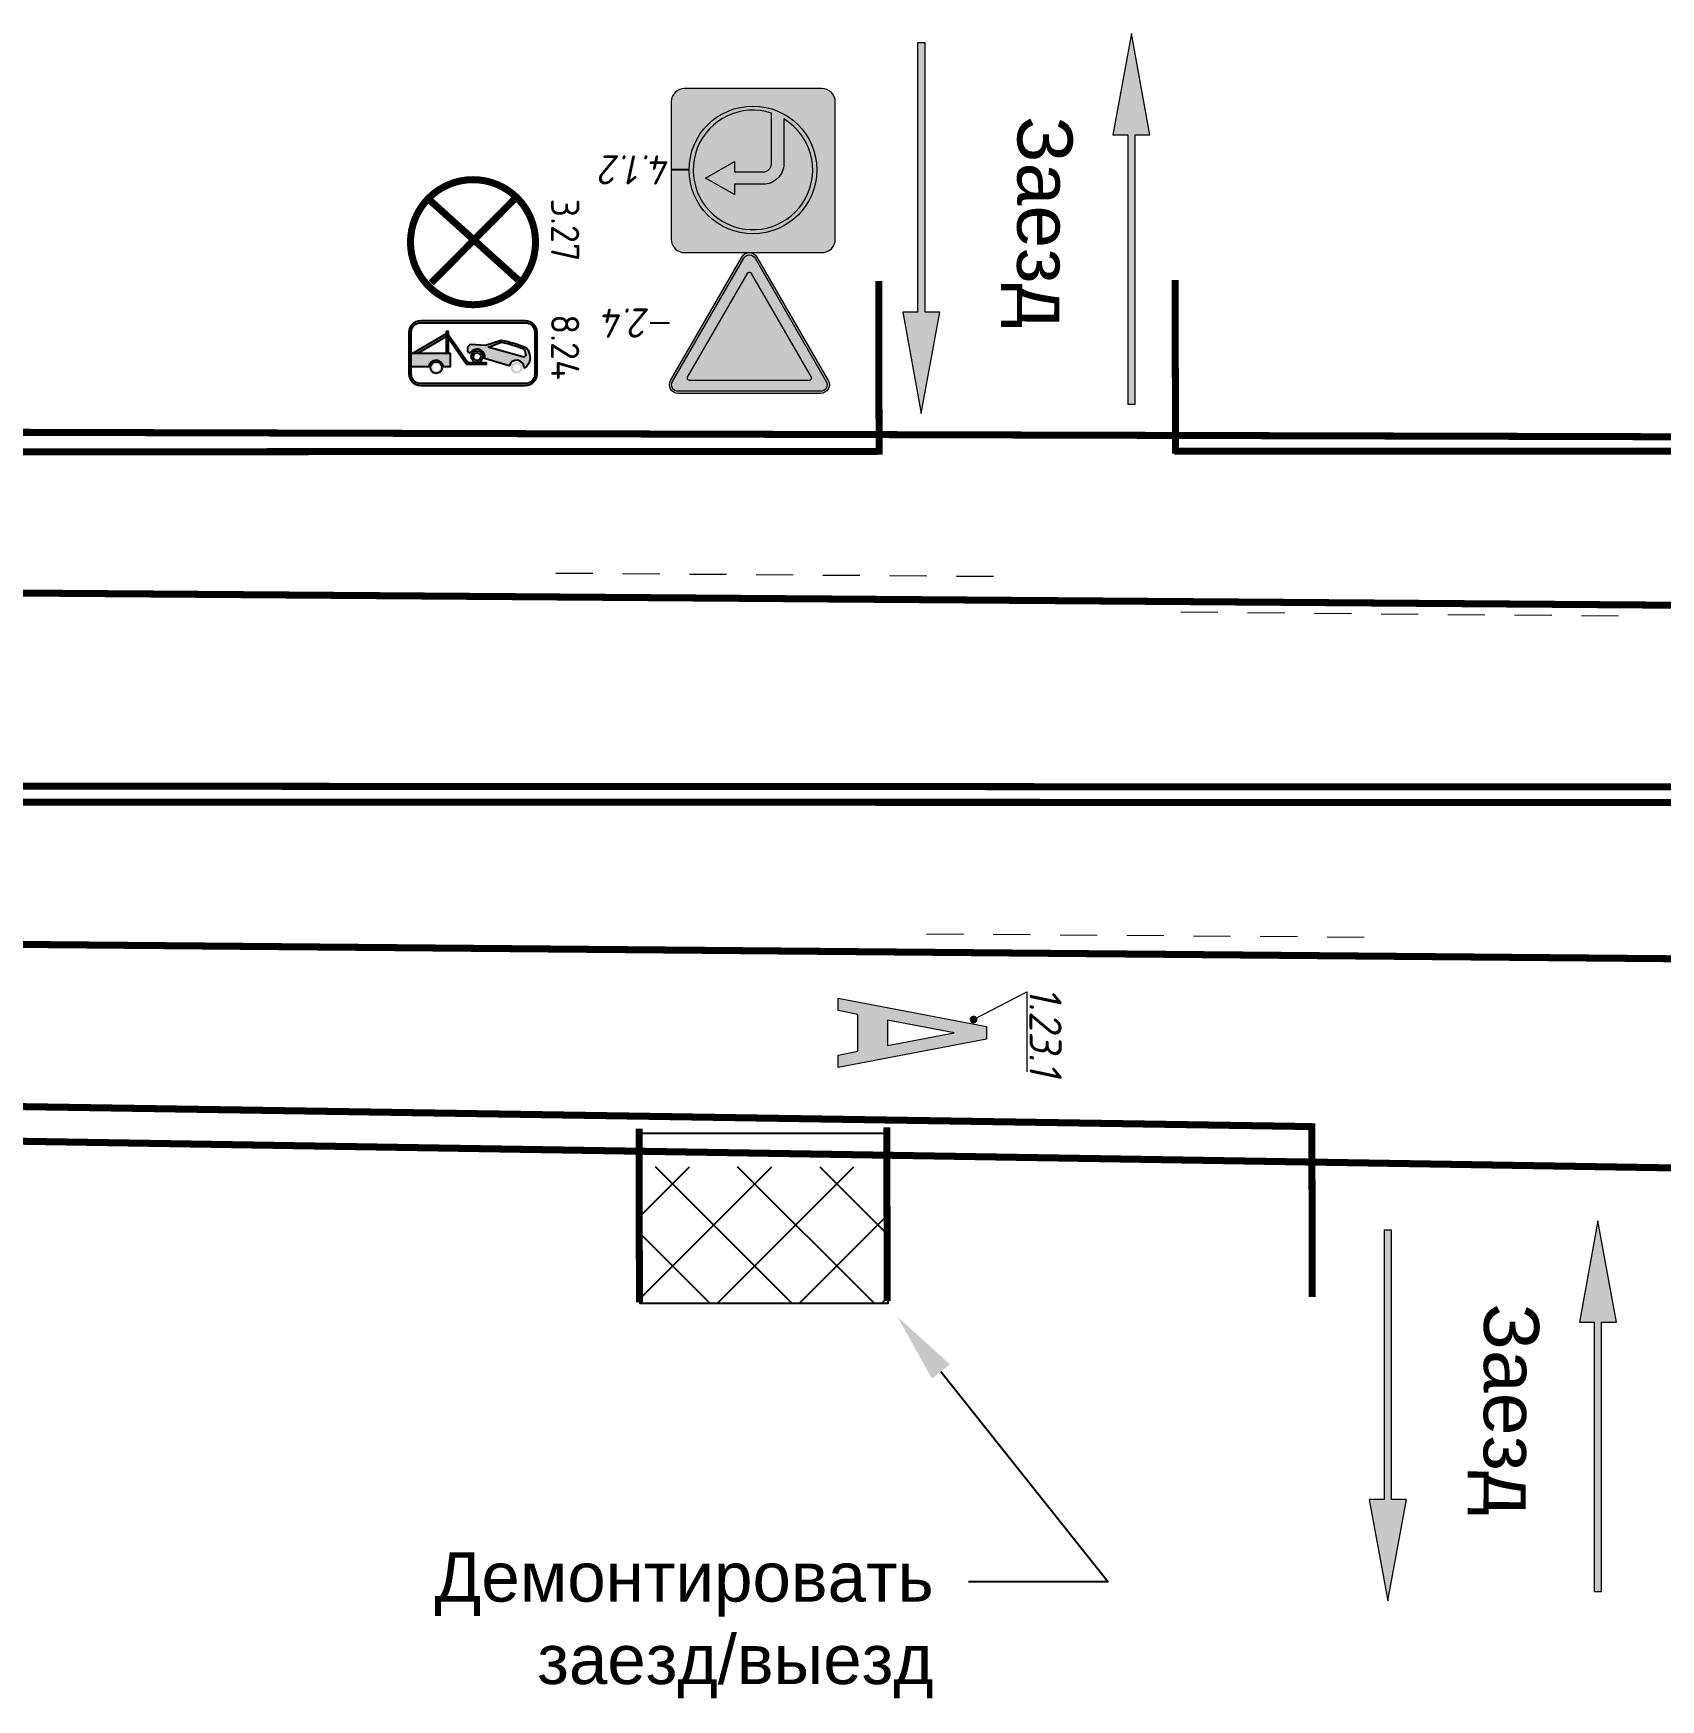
# Model space of a CAD drawing. Header units: millimetres. Extents: x 1734 to 2050, y 1482 to 1843.
# Drawn here: x 1894.04 to 1926.94, y 1806.12 to 1839.82 of the extents above; entities that cross this region are included whole.
import ezdxf
from ezdxf import colors
from ezdxf.entities.mleader import LeaderData, LeaderLine
from ezdxf.enums import TextEntityAlignment as Align
from ezdxf.math import Vec2, Vec3

# ---------------------------------------------------------------- set-up
doc = ezdxf.new("R2010")
doc.units = ezdxf.units.MM
doc.linetypes.add('1.3', pattern=[17.848385, 5.910826, -0.0001, 11.937459])
doc.linetypes.add('JIS_02_0.7', pattern=[1.35, 0.75, -0.6])
for name, color, linetype, lineweight in [('- 01 знаки', 7, 'Continuous', 0), ('знаки', 7, 'Continuous', 0), ('Описание', 7, 'Continuous', 15), ('разметка', 251, 'Continuous', 15)]:
    doc.layers.add(name, color=color, linetype=linetype, lineweight=lineweight)
doc.layers.add('КПЧ', color=9, linetype='Continuous')
doc.layers.add('Разметки', color=7, linetype='Continuous')
doc.styles.add('ROMAND', font='ROMAND.SHX', dxfattribs={"height": 2})
doc.styles.add('SASH', font='simplex8.shx', dxfattribs={"width": 0.9, "oblique": 12})
doc.styles.get("Standard").update_dxf_attribs({"font": 'arial.ttf'})

# ---------------------------------------------------------------- blocks, each defined once
blk = doc.blocks.new('*U8')
at = {"color": 0, "linetype": 'ByBlock', "const_width": 0.12}
blk.add_lwpolyline([(0.037, 0.048, 1), (-0.037, -0.048, 1)], format="xyb", close=True, dxfattribs=at)
at = {"layer": 'разметка', "color": 0}
blk.add_lwpolyline([(0, 0), (-0.868, 1.656), (1.629, 1.656)], dxfattribs=at)
at = {"layer": 'разметка', "color": 0, "style": 'SASH', "oblique": 12, "width": 0.9}
blk.add_attdef('RAZMETKA', text='', height=1, dxfattribs=at).set_placement((0.38, 1.441), align=Align.BOTTOM_CENTER)
blk = doc.blocks.new('1-23-1')
at = {"layer": 'разметка'}
h = blk.add_hatch(color=0, dxfattribs=at)
h.paths.add_polyline_path([(-0.45, 0), (-0.7, 0), (-0.125, 3), (0.125, 3), (0.7, 0), (0.45, 0), (0.373, 0.4), (-0.373, 0.4)])
h.paths.add_polyline_path([(0.258, 1), (0, 2.348), (-0.258, 1)], flags=16)
at = {"layer": 'разметка', "color": 0, "lineweight": 0, "flags": 128}
for points in [[(-0.45, 0), (-0.7, 0), (-0.125, 3), (0.125, 3), (0.7, 0), (0.45, 0), (0.373, 0.4), (-0.373, 0.4)], [(0.258, 1), (0, 2.348), (-0.258, 1)]]:
    blk.add_lwpolyline(points, close=True, dxfattribs=at)
blk = doc.blocks.new('1-18-')
at = {"layer": 'разметка'}
blk.add_hatch(color=0, dxfattribs=at).paths.add_polyline_path([(-0.075, 5.45), (-0.075, 0), (0.075, 0), (0.075, 5.45), (0.375, 5.45), (0, 7.5), (-0.375, 5.45)])
at = {"layer": 'разметка', "color": 0, "lineweight": 0, "flags": 128}
blk.add_lwpolyline([(-0.075, 5.45), (-0.075, 0), (0.075, 0), (0.075, 5.45), (0.375, 5.45), (0, 7.5), (-0.375, 5.45)], close=True, dxfattribs=at)
blk = doc.blocks.new('z5t-2')
at = {"layer": 'знаки'}
h = blk.add_hatch(color=0, dxfattribs=at)
edge = h.paths.add_edge_path()
edge.add_line((-1.567, 0), (1.567, 0))
edge.add_arc((1.567, 0.308), 0.308, 270, 360)
edge.add_line((1.875, 0.308), (1.875, 3.442))
edge.add_arc((1.567, 3.442), 0.308, 0, 90)
edge.add_line((1.567, 3.75), (-1.567, 3.75))
edge.add_arc((-1.567, 3.442), 0.308, 90, 180)
edge.add_line((-1.875, 3.442), (-1.875, 0.308))
edge.add_arc((-1.567, 0.308), 0.308, 180, 270)
blk.add_lwpolyline([(-1.567, 0), (1.567, 0, 0.414214), (1.875, 0.308), (1.875, 3.442, 0.414214), (1.567, 3.75), (-1.567, 3.75, 0.414214), (-1.875, 3.442), (-1.875, 0.308, 0.414214)], format="xyb", close=True, dxfattribs=at)
blk = doc.blocks.new('*U16')
at = {"layer": 'знаки', "true_color": 0xffffff}
h = blk.add_hatch(color=7, dxfattribs=at)
edge = h.paths.add_edge_path(flags=16)
edge.add_line((-0.847, 0.349), (-0.847, 1.581))
edge.add_arc((-0.282, 1.581), 0.565, 90, 180, ccw=False)
edge.add_line((-0.282, 2.145), (0.508, 2.145))
edge.add_line((0.508, 2.145), (0.508, 2.427))
edge.add_line((0.508, 2.427), (1.298, 1.976))
edge.add_line((1.298, 1.976), (0.508, 1.524))
edge.add_line((0.508, 1.524), (0.508, 1.806))
edge.add_line((0.508, 1.806), (-0.282, 1.806))
edge.add_arc((-0.282, 1.581), 0.226, 90, 180)
edge.add_line((-0.508, 1.581), (-0.508, 0.194))
edge.add_arc((0, 1.75), 1.637, 251.92, 598.8526)
edge = h.paths.add_edge_path()
edge.add_arc((0, 1.75), 1.75, 0, 360)
at = {"layer": 'знаки'}
h = blk.add_hatch(color=5, dxfattribs=at)
edge = h.paths.add_edge_path()
edge.add_line((-0.847, 0.349), (-0.847, 1.581))
edge.add_arc((-0.282, 1.581), 0.565, 90, 180, ccw=False)
edge.add_line((-0.282, 2.145), (0.508, 2.145))
edge.add_line((0.508, 2.145), (0.508, 2.427))
edge.add_line((0.508, 2.427), (1.298, 1.976))
edge.add_line((1.298, 1.976), (0.508, 1.524))
edge.add_line((0.508, 1.524), (0.508, 1.806))
edge.add_line((0.508, 1.806), (-0.282, 1.806))
edge.add_arc((-0.282, 1.581), 0.226, 90, 180)
edge.add_line((-0.508, 1.581), (-0.508, 0.194))
edge.add_arc((0, 1.75), 1.637, 251.92, 598.8526)
at = {"layer": 'Defpoints'}
blk.add_lwpolyline([(1.75, 1.75), (2.25, 1.75)], dxfattribs=at)
at = {"layer": 'знаки', "color": 7, "true_color": 0xffffff}
blk.add_lwpolyline([(-0.847, 0.349), (-0.847, 1.581, -0.414214), (-0.282, 2.145), (0.508, 2.145), (0.508, 2.427), (1.298, 1.976), (0.508, 1.524), (0.508, 1.806), (-0.282, 1.806, 0.414214), (-0.508, 1.581), (-0.508, 0.194, 17.519561)], format="xyb", close=True, dxfattribs=at)
at = {"layer": 'знаки'}
blk.add_circle((0, 1.75), 1.75, dxfattribs=at)
at = {"layer": 'знаки', "color": 0, "lineweight": 30, "style": 'SASH', "oblique": 12, "width": 0.9}
blk.add_text('4.1.2', height=0.8, dxfattribs=at).set_placement((2.25, 1.75), align=Align.MIDDLE_LEFT)
blk = doc.blocks.new('tr')
at = {"layer": 'знаки', "true_color": 0xffffff}
h = blk.add_hatch(color=7, dxfattribs=at)
edge = h.paths.add_edge_path()
edge.add_arc((0, 3.621), 0.24, 30, 150)
edge.add_line((-0.208, 3.741), (-2.16, 0.36))
edge.add_arc((-1.952, 0.24), 0.24, 150, 270)
edge.add_line((-1.952, 0), (1.952, 0))
edge.add_arc((1.952, 0.24), 0.24, 270, 390)
edge.add_line((2.16, 0.36), (0.208, 3.741))
edge = h.paths.add_edge_path(flags=16)
edge.add_arc((0, 3.621), 0.18, 30, 150)
edge.add_line((-0.156, 3.711), (-2.108, 0.33))
edge.add_arc((-1.952, 0.24), 0.18, 150, 270)
edge.add_line((-1.952, 0.06), (1.952, 0.06))
edge.add_arc((1.952, 0.24), 0.18, 270, 390)
edge.add_line((2.108, 0.33), (0.156, 3.711))
at = {"layer": 'знаки'}
h = blk.add_hatch(color=1, dxfattribs=at)
edge = h.paths.add_edge_path()
edge.add_arc((0, 3.621), 0.18, 30, 150)
edge.add_line((-0.156, 3.711), (-2.108, 0.33))
edge.add_arc((-1.952, 0.24), 0.18, 150, 270)
edge.add_line((-1.952, 0.06), (1.952, 0.06))
edge.add_arc((1.952, 0.24), 0.18, 270, 390)
edge.add_line((2.108, 0.33), (0.156, 3.711))
edge = h.paths.add_edge_path(flags=16)
edge.add_line((-0.052, 3.291), (-1.692, 0.45))
edge.add_arc((-1.64, 0.42), 0.06, 150, 270)
edge.add_line((-1.64, 0.36), (1.64, 0.36))
edge.add_arc((1.64, 0.42), 0.06, 270, 390)
edge.add_line((1.692, 0.45), (0.052, 3.291))
edge.add_arc((0, 3.261), 0.06, 30, 150)
at = {"layer": 'знаки', "true_color": 0xffffff}
h = blk.add_hatch(color=7, dxfattribs=at)
edge = h.paths.add_edge_path()
edge.add_line((-0.052, 3.291), (-1.692, 0.45))
edge.add_arc((-1.64, 0.42), 0.06, 150, 270)
edge.add_line((-1.64, 0.36), (1.64, 0.36))
edge.add_arc((1.64, 0.42), 0.06, 270, 390)
edge.add_line((1.692, 0.45), (0.052, 3.291))
edge.add_arc((0, 3.261), 0.06, 30, 150)
at = {"layer": 'Defpoints'}
blk.add_lwpolyline([(2.192, 1.931), (2.719, 1.931)], dxfattribs=at)
at = {"layer": 'знаки'}
blk.add_lwpolyline([(0.208, 3.741, 0.57735), (-0.208, 3.741), (-2.16, 0.36), (-2.16, 0.36, 0.57735), (-1.952, 0), (1.952, 0, 0.57735), (2.16, 0.36), (0.208, 3.741)], format="xyb", dxfattribs=at)
at = {"layer": 'знаки', "color": 7, "true_color": 0xffffff}
blk.add_lwpolyline([(0.156, 3.711, 0.57735), (-0.156, 3.711), (-2.108, 0.33, 0.57735), (-1.952, 0.06), (1.952, 0.06, 0.57735), (2.108, 0.33)], format="xyb", close=True, dxfattribs=at)
at = {"layer": 'знаки', "color": 1}
blk.add_lwpolyline([(-0.052, 3.291), (-1.692, 0.45, 0.57735), (-1.64, 0.36), (1.64, 0.36, 0.57735), (1.692, 0.45), (0.052, 3.291, 0.57735)], format="xyb", close=True, dxfattribs=at)
blk = doc.blocks.new('*U15')
at = {"layer": 'знаки', "xscale": -1, "rotation": 180}
blk.add_blockref('tr', (0, 3.861), dxfattribs=at)
at = {"layer": 'знаки', "color": 0, "lineweight": 30, "style": 'SASH', "oblique": 12, "width": 0.9}
blk.add_text('2.4', height=0.8, dxfattribs=at).set_placement((2.719, 1.931), align=Align.MIDDLE_LEFT)

msp = doc.modelspace()

# ---------------------------------------------------------------- hatches: boundary and pattern name
at = {"lineweight": 5}
h = msp.add_hatch(color=7, dxfattribs=at)
h.dxf.hatch_style = 1
h.paths.add_polyline_path([(1904.04, 1833.414), (1904.01, 1833.458, 0.054165), (1903.499, 1833.613), (1903.18, 1833.515), (1902.873, 1833.534), (1902.823, 1833.478), (1902.823, 1833.386), (1902.867, 1833.342, -0.896878), (1903.16, 1833.239), (1903.66, 1833.093, -0.88868), (1903.959, 1833.057), (1903.972, 1833.052, 0.217669), (1904.081, 1833.24, 0.066532)], flags=0)
h.paths.add_polyline_path([(1903.236, 1833.473), (1903.502, 1833.572, -0.035096), (1903.954, 1833.438, -0.16621), (1903.992, 1833.303, -0.41795), (1903.936, 1833.274)], flags=0)
h.paths.add_polyline_path([(1903.128, 1833.28, 1), (1902.892, 1833.28, 0.362322), (1902.989, 1833.163), (1903.031, 1833.163, 0.362322)], flags=0)
h.paths.add_polyline_path([(1902.933, 1833.28, -1), (1903.086, 1833.28, -1)], flags=0)
h.paths.add_polyline_path([(1903.927, 1833.055, 1), (1903.691, 1833.055, 0.334886), (1903.776, 1832.942), (1903.841, 1832.942, 0.334886)], flags=0)
h.paths.add_polyline_path([(1903.732, 1833.055, -1), (1903.885, 1833.055, -1)], flags=0)
h.paths.add_polyline_path([(1904.177, 1832.927), (1904.177, 1832.942), (1903.841, 1832.942, -0.140008), (1903.776, 1832.942), (1902.198, 1832.942, -0.064551), (1902.168, 1832.942), (1901.677, 1832.942), (1901.677, 1832.927, 0.031055), (1901.679, 1832.903), (1904.175, 1832.903, 0.031055)], flags=0)
h.paths.add_polyline_path([(1902.301, 1833.059, 1), (1902.065, 1833.059, 0.376937), (1902.168, 1832.942), (1902.198, 1832.942, 0.376937)], flags=0)
h.paths.add_polyline_path([(1902.106, 1833.059, -1), (1902.259, 1833.059, -1)], flags=0)
h.paths.add_polyline_path([(1902.463, 1833.35), (1901.677, 1833.35), (1901.677, 1833.077), (1902.029, 1833.077, -0.862024), (1902.33, 1833.077), (1902.463, 1833.077)], flags=0)
h.paths.add_polyline_path([(1902.43, 1833.791), (1902.386, 1833.791), (1902.386, 1833.35), (1902.43, 1833.35)], flags=0)
h.paths.add_polyline_path([(1902.386, 1833.685), (1902.386, 1833.739), (1901.717, 1833.35), (1901.81, 1833.35)], flags=0)
h.paths.add_polyline_path([(1902.43, 1833.721), (1902.43, 1833.649), (1902.798, 1833.123), (1903.193, 1833.123), (1903.193, 1833.163), (1903.031, 1833.163, -0.090424), (1902.989, 1833.163), (1902.822, 1833.163)], flags=0)
h.paths.add_polyline_path([(1903.984, 1834.008), (1901.87, 1834.008, 0.414214), (1901.636, 1833.774), (1901.636, 1832.927, 0.414214), (1901.87, 1832.693), (1903.984, 1832.693, 0.414214), (1904.218, 1832.927), (1904.218, 1833.774, 0.414214)])
h.paths.add_polyline_path([(1903.984, 1833.966, -0.414214), (1904.177, 1833.774), (1904.177, 1832.927, -0.414214), (1903.984, 1832.734), (1901.87, 1832.734, -0.414214), (1901.677, 1832.927), (1901.677, 1833.774, -0.414214), (1901.87, 1833.966)], flags=16)
h.paths.add_polyline_path([(1902.43, 1833.791), (1902.43, 1833.721), (1902.822, 1833.163), (1902.989, 1833.163, -0.362322), (1902.892, 1833.28, -1), (1903.128, 1833.28, -0.362322), (1903.031, 1833.163), (1903.193, 1833.163), (1903.193, 1833.123), (1902.798, 1833.123), (1902.43, 1833.649), (1902.43, 1833.35), (1901.717, 1833.35), (1902.386, 1833.739), (1902.386, 1833.791)], flags=0)
h.paths.add_polyline_path([(1902.873, 1833.534), (1903.18, 1833.515), (1903.499, 1833.613, -0.054165), (1904.01, 1833.458), (1904.04, 1833.414, -0.066532), (1904.081, 1833.24, -0.217669), (1903.972, 1833.052), (1903.959, 1833.057, 0.88868), (1903.66, 1833.093), (1903.16, 1833.239, 0.896878), (1902.867, 1833.342), (1902.823, 1833.386), (1902.823, 1833.478)], flags=0)
h.paths.add_polyline_path([(1902.301, 1833.059, -0.376937), (1902.198, 1832.942), (1903.776, 1832.942, -0.334886), (1903.691, 1833.055, -1), (1903.927, 1833.055, -0.498255), (1903.776, 1832.942), (1902.198, 1832.942, -0.452499), (1902.065, 1833.059, -1)], flags=0)
h = msp.add_hatch(color=7, dxfattribs=at)
h.dxf.hatch_style = 1
h.paths.add_polyline_path([(1903.128, 1833.28, 1), (1902.892, 1833.28, 0.362322), (1902.989, 1833.163), (1903.031, 1833.163, 0.362322)], flags=17)
h.paths.add_polyline_path([(1902.933, 1833.28, -1), (1903.086, 1833.28, -1)], flags=16)
h.paths.add_polyline_path([(1903.927, 1833.055, 1), (1903.691, 1833.055, 0.334886), (1903.776, 1832.942), (1903.841, 1832.942, 0.334886)])
h.paths.add_polyline_path([(1903.732, 1833.055, -1), (1903.885, 1833.055, -1)], flags=16)
h.paths.add_polyline_path([(1903.193, 1833.163), (1903.031, 1833.163, -0.090424), (1902.989, 1833.163), (1902.822, 1833.163), (1902.43, 1833.721), (1902.43, 1833.649), (1902.798, 1833.123), (1903.193, 1833.123)])
h.paths.add_polyline_path([(1902.43, 1833.791), (1902.386, 1833.791), (1902.386, 1833.35), (1902.43, 1833.35)])
h.paths.add_polyline_path([(1902.386, 1833.685), (1902.386, 1833.739), (1901.717, 1833.35), (1901.81, 1833.35)])
h.paths.add_polyline_path([(1902.463, 1833.35), (1901.677, 1833.35), (1901.677, 1833.077), (1902.029, 1833.077, -0.862024), (1902.33, 1833.077), (1902.463, 1833.077)])
h.paths.add_polyline_path([(1902.065, 1833.059, 0.376937), (1902.168, 1832.942), (1902.198, 1832.942, 0.376937), (1902.301, 1833.059, 1)])
h.paths.add_polyline_path([(1902.259, 1833.059, -1), (1902.106, 1833.059, -1)], flags=16)
h = msp.add_hatch(color=7, dxfattribs=at)
h.dxf.hatch_style = 1
h.paths.add_polyline_path([(1904.04, 1833.414), (1904.01, 1833.458, 0.054165), (1903.499, 1833.613), (1903.18, 1833.515), (1902.873, 1833.534), (1902.823, 1833.478), (1902.823, 1833.386), (1902.867, 1833.342, -0.896878), (1903.16, 1833.239), (1903.66, 1833.093, -0.88868), (1903.959, 1833.057), (1903.972, 1833.052, 0.217669), (1904.081, 1833.24, 0.066532)])
h.paths.add_polyline_path([(1903.236, 1833.473), (1903.502, 1833.572, -0.035096), (1903.954, 1833.438, -0.16621), (1903.992, 1833.303, -0.41795), (1903.936, 1833.274)], flags=16)
h = msp.add_hatch()
h.set_pattern_fill('ANSI37', color=256, scale=0.37)
h.set_pattern_definition([(45, (-2879.3823, -2712.2788), (-0.8306737, 0.8306737), []), (135, (-2879.3823, -2712.2788), (-0.8306737, -0.8306737), [])])
h.paths.add_polyline_path([(1906.304, 1816.901), (1906.304, 1814.133), (1911.317, 1814.133), (1911.317, 1816.901)])

# ---------------------------------------------------------------- linework, layer by layer
at = {"color": 0, "linetype": 'JIS_02_0.7', "lineweight": 18}
for p, q in [((1913.451, 1828.832), (1904.337, 1828.9)), ((1926.089, 1828.031), (1916.975, 1828.113)), ((1920.946, 1821.538), (1911.832, 1821.606))]:
    msp.add_line(p, q, dxfattribs=at)
at = {"color": 1, "linetype": 'Continuous', "const_width": 0.142}
msp.add_lwpolyline([(1901.662, 1835.594, 1), (1904.191, 1835.594, 1)], format="xyb", close=True, dxfattribs=at)
for points in [[(1902.019, 1836.474), (1903.84, 1834.832)], [(1902.08, 1834.767), (1903.769, 1836.469)]]:
    msp.add_lwpolyline(points, dxfattribs=at)
at = {"color": 250}
msp.add_lwpolyline([(1906.304, 1817.58), (1911.317, 1817.58), (1911.317, 1814.133), (1906.304, 1814.133)], close=True, dxfattribs=at)
at = {"layer": 'КПЧ', "color": 5, "lineweight": 30, "const_width": 0.142}
for points in [[(1985.148, 1831.504), (1854.617, 1831.855)], [(1984.945, 1815.944), (1853.54, 1818.064)]]:
    msp.add_lwpolyline(points, dxfattribs=at)
at = {"layer": 'Разметки', "color": 7, "linetype": '1.3', "lineweight": 0, "const_width": 0.142, "flags": 128}
for points in [[(1911.138, 1831.296), (1911.13, 1834.807)], [(1917.132, 1831.317), (1917.124, 1834.828)], [(1911.112, 1831.365), (1854.198, 1831.334)], [(1934.723, 1831.373), (1917.106, 1831.368)], [(1985.051, 1824.551), (1854.014, 1824.613)], [(1985.054, 1824.258), (1854.011, 1824.276)], [(1919.895, 1817.711), (1853.772, 1818.736)], [(1906.292, 1814.16), (1906.284, 1817.671)], [(1911.302, 1814.188), (1911.294, 1817.699)]]:
    msp.add_lwpolyline(points, dxfattribs=at)
at = {"layer": 'Разметки', "color": 255}
for points in [[(1901.87, 1834.008), (1903.984, 1834.008, -0.414214), (1904.218, 1833.774), (1904.218, 1832.927, -0.414214), (1903.984, 1832.693), (1901.87, 1832.693, -0.414214), (1901.636, 1832.927), (1901.636, 1833.774, -0.414214)], [(1901.87, 1833.966), (1903.984, 1833.966, -0.414214), (1904.177, 1833.774), (1904.177, 1832.927, -0.414214), (1903.984, 1832.734), (1901.87, 1832.734, -0.414214), (1901.677, 1832.927), (1901.677, 1833.774, -0.414214)]]:
    msp.add_lwpolyline(points, format="xyb", close=True, dxfattribs=at)
for points in [[(1901.81, 1833.35), (1902.386, 1833.685), (1902.386, 1833.739), (1901.717, 1833.35)], [(1902.43, 1833.35), (1902.43, 1833.791), (1902.386, 1833.791), (1902.386, 1833.35)], [(1902.43, 1833.721), (1902.822, 1833.163), (1903.193, 1833.163), (1903.193, 1833.123), (1902.798, 1833.123), (1902.43, 1833.649)]]:
    msp.add_lwpolyline(points, dxfattribs=at)
for points in [[(1901.677, 1833.35), (1902.463, 1833.35), (1902.463, 1833.077), (1902.33, 1833.077, 0.862024), (1902.029, 1833.077), (1901.677, 1833.077)], [(1902.867, 1833.342), (1902.823, 1833.386), (1902.823, 1833.478), (1902.873, 1833.534), (1903.18, 1833.515), (1903.499, 1833.613, -0.054165), (1904.01, 1833.458), (1904.04, 1833.414, -0.066532), (1904.081, 1833.24, -0.217669), (1903.972, 1833.052), (1903.959, 1833.057, 0.88868), (1903.66, 1833.093), (1903.16, 1833.239, 0.896878), (1902.867, 1833.342)], [(1903.236, 1833.473), (1903.502, 1833.572, -0.035096), (1903.954, 1833.438, -0.16621), (1903.992, 1833.303, -0.41795), (1903.936, 1833.274), (1903.236, 1833.473)]]:
    msp.add_lwpolyline(points, format="xyb", dxfattribs=at)
at = {"layer": 'Разметки', "color": 2, "linetype": '1.3', "lineweight": 0, "const_width": 0.142, "flags": 128}
for points in [[(1985.087, 1827.827), (1871.939, 1828.661)], [(1948.573, 1820.92), (1853.977, 1821.74)]]:
    msp.add_lwpolyline(points, dxfattribs=at)
at = {"layer": 'Разметки', "color": 0, "linetype": '1.3', "lineweight": 0, "const_width": 0.142, "flags": 128}
msp.add_lwpolyline([(1919.897, 1814.265), (1919.889, 1817.776)], dxfattribs=at)
at = {"layer": 'Разметки', "color": 255}
for centre, radius in [((1903.01, 1833.28), 0.118), ((1903.01, 1833.28), 0.0765), ((1902.183, 1833.059), 0.118)]:
    msp.add_circle(centre, radius, dxfattribs=at)

# ---------------------------------------------------------------- block references
at = {"layer": '- 01 знаки', "color": 2, "xscale": 0.8851946867651997, "yscale": 0.8851946867651997, "zscale": 0.8851946867651997, "rotation": 180}
msp.add_blockref('z5t-2', (1908.593, 1838.702), dxfattribs=at)
at = {"layer": 'знаки', "xscale": 0.7376622389709998, "yscale": 0.7376622389709998, "zscale": 0.7376622389709998, "rotation": 180}
for name, p in [('*U16', (1908.586, 1838.347)), ('*U15', (1908.515, 1835.383))]:
    msp.add_blockref(name, p, dxfattribs=at)
at = {"layer": 'разметка', "color": 7}
for p in [(1916.24, 1832.317), (1925.674, 1808.308)]:
    msp.add_blockref('1-18-', p, dxfattribs=at)
at = {"layer": 'разметка', "color": 7, "rotation": 180}
for p in [(1911.992, 1839.628), (1921.425, 1815.619)]:
    msp.add_blockref('1-18-', p, dxfattribs=at)
at = {"layer": 'разметка', "color": 41, "true_color": 0xf4ee51, "rotation": 270}
msp.add_blockref('1-23-1', (1910.31, 1819.607), dxfattribs=at)
at = {"layer": 'разметка', "color": 41, "true_color": 0xf4ee51, "xscale": 0.6489819056458934, "yscale": 0.6489819056458934, "zscale": 0.6489819056458934, "rotation": 270}
msp.add_blockref('*U8', (1913.049, 1819.875), dxfattribs=at).add_auto_attribs({'RAZMETKA': '1.23.1'})

# ---------------------------------------------------------------- texts
at = {"color": 7, "linetype": 'Continuous', "style": 'ROMAND', "width": 0.9}
for s, p in [('3.27', (1904.505, 1836.477)), ('8.24', (1904.505, 1834.137))]:
    msp.add_text(s, height=0.5699, rotation=270, dxfattribs=at).set_placement(p)
at = {"layer": 'Описание', "color": 7}
for p in [(1913.939, 1838.143, 637.494), (1923.372, 1814.134, 637.494)]:
    msp.add_text('Заезд', height=1.1133, rotation=269.8222, dxfattribs=at).set_placement(p)

# ---------------------------------------------------------------- leaders
at = {"color": 7}
ml = msp.add_multileader_mtext('Standard', dxfattribs=at)
ml.set_content('Демонтировать \\Pзаезд/выезд', color=7)
ml.set_leader_properties()
ml.build(insert=Vec2(0, 0))
ml.multileader.update_dxf_attribs({"arrow_head_size": 1.412})
ctx = ml.context
ctx.base_point, ctx.char_height, ctx.arrow_head_size, ctx.landing_gap_size, ctx.plane_origin = Vec3(1901.485, 1808.503), 1, 1.412, 0.706, Vec3(1929.224, 1813.618)
ctx.text_align_type = 2
notes = []
notes.append((ctx, [(0, (1, 1, 0), (1915.772, 1808.503), (-1, 0), 2.825, [(0, [(1911.51, 1813.865)], 0, [])])]))
ctx.mtext.insert, ctx.mtext.alignment, ctx.mtext.flow_direction = Vec3(1912.241, 1809.106), 3, 5
for ctx, leaders in notes:
    for number, flags, end, landing, length, lines in leaders:
        leader = LeaderData()
        leader.index, (leader.has_last_leader_line, leader.has_dogleg_vector, leader.attachment_direction) = number, flags
        leader.last_leader_point, leader.dogleg_vector, leader.dogleg_length = Vec3(end), Vec3(landing), length
        for number, points, colour, breaks in lines:
            line = LeaderLine()
            line.index, line.vertices, line.color, line.breaks = number, Vec3.list(points), colors.encode_raw_color(colour), breaks
            leader.lines.append(line)
        ctx.leaders.append(leader)

doc.saveas('drawing.dxf')
